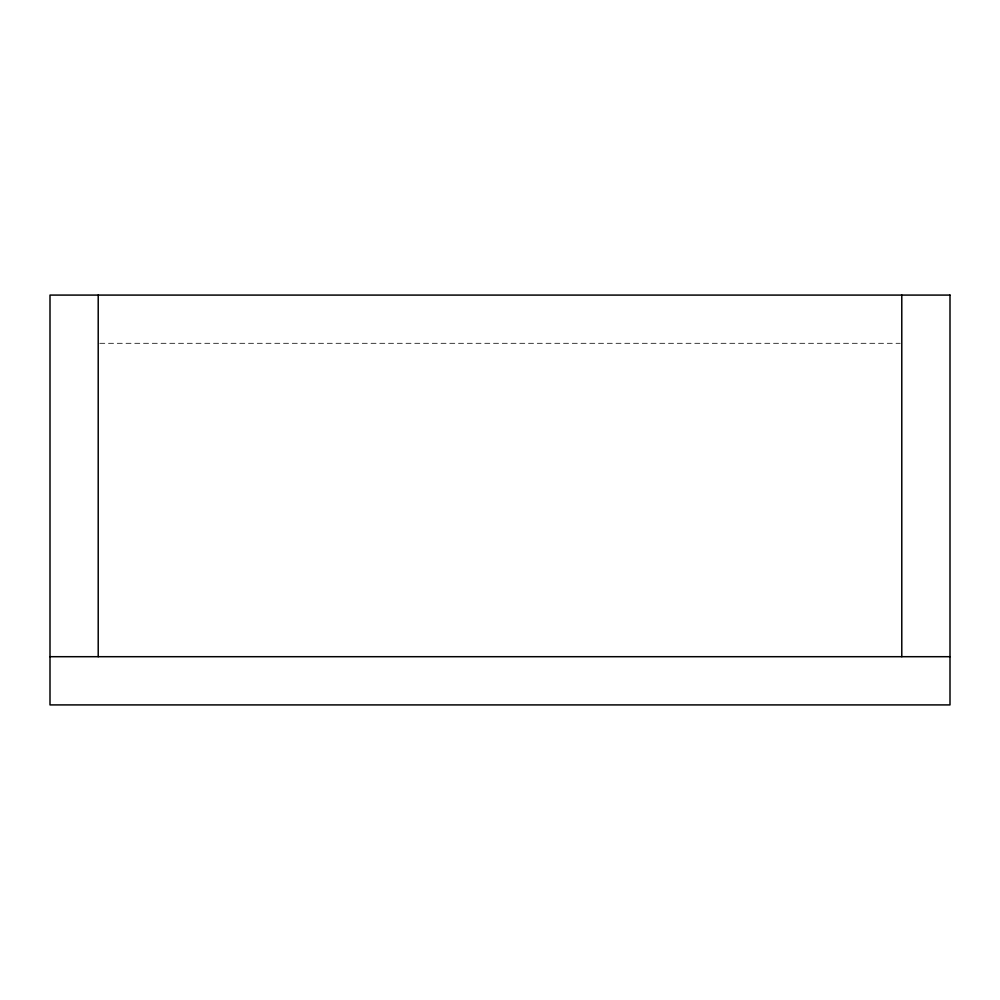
<?xml version="1.0" encoding="UTF-8"?>
<svg xmlns="http://www.w3.org/2000/svg" width="1000" height="1000" viewBox="0 0 1000 1000"><rect width="100%" height="100%" fill="white"/><g stroke="black" fill="none" stroke-linecap="round" stroke-linejoin="round"><path stroke-width="0.75" stroke-dasharray="5 3.75" d="M99.775 343.3L900.225 343.3"/><path stroke-width="1.5" d="M50 656.7L950 656.7M901.787 295.087L901.787 656.7M98.212 295.087L98.212 656.7M950 295.087L50 295.087L50 704.912L950 704.912L950 295.087"/></g></svg>
